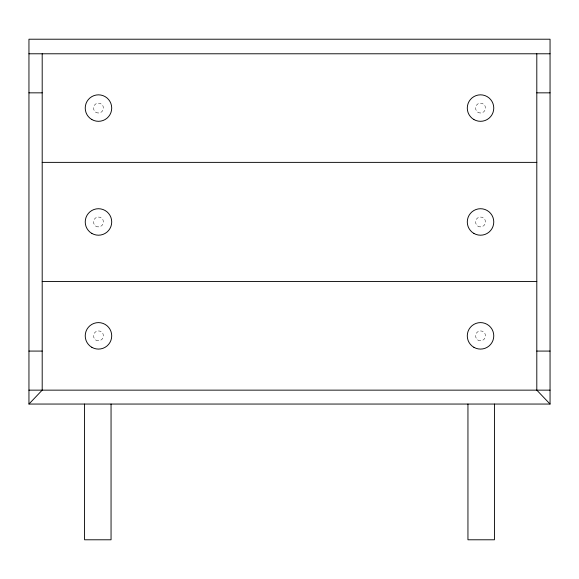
<?xml version="1.0" encoding="UTF-8"?>
<svg xmlns="http://www.w3.org/2000/svg" width="579" height="579" viewBox="0 0 579 579"><rect width="100%" height="100%" fill="white"/><g stroke="black" fill="none" stroke-linecap="round" stroke-linejoin="round"><path stroke-width="0.43" stroke-dasharray="2.9 2.17" d="M95.991 340.148A4.965 4.965 0 0 0 103.438 335.849A4.965 4.965 0 0 0 95.991 331.55A4.965 4.965 0 0 0 95.991 340.148M95.991 226.266A4.965 4.965 0 0 0 103.438 221.96A4.965 4.965 0 0 0 95.991 217.661A4.965 4.965 0 0 0 95.991 226.266M478.044 340.148A4.965 4.965 0 0 0 485.491 335.849A4.965 4.965 0 0 0 478.044 331.55A4.965 4.965 0 0 0 478.044 340.148M95.991 112.377A4.965 4.965 0 0 0 103.438 108.078A4.965 4.965 0 0 0 95.991 103.771A4.965 4.965 0 0 0 95.991 112.377M478.044 226.266A4.965 4.965 0 0 0 485.491 221.96A4.965 4.965 0 0 0 478.044 217.661A4.965 4.965 0 0 0 478.044 226.266M478.044 112.377A4.965 4.965 0 0 0 485.491 108.078A4.965 4.965 0 0 0 478.044 103.771A4.965 4.965 0 0 0 478.044 112.377"/><path stroke-width="0.87" d="M28.95 404.048L28.95 39.213L550.05 39.213L550.05 404.048L28.95 404.048L42.195 390.145L42.195 53.782M28.95 53.782L550.05 53.782M28.95 92.843L42.195 92.843M536.805 92.843L550.05 92.843M42.195 162.373L536.805 162.373M42.195 281.553L536.805 281.553M28.95 351.077L42.195 351.077M536.805 351.077L550.05 351.077M28.95 390.145L550.05 390.145M550.05 404.048L536.805 390.145L536.805 53.782M494.43 404.048L494.43 539.787L467.948 539.787L467.948 404.048M111.052 404.048L111.052 539.787L84.57 539.787L84.57 404.048M91.851 233.431A13.245 13.245 0 0 0 111.718 221.96A13.245 13.245 0 0 0 91.851 210.495A13.245 13.245 0 0 0 91.851 233.431M473.904 347.32A13.245 13.245 0 0 0 493.771 335.849A13.245 13.245 0 0 0 473.904 324.378A13.245 13.245 0 0 0 473.904 347.32M91.851 119.542A13.245 13.245 0 0 0 111.718 108.078A13.245 13.245 0 0 0 91.851 96.606A13.245 13.245 0 0 0 91.851 119.542M91.851 347.32A13.245 13.245 0 0 0 111.718 335.849A13.245 13.245 0 0 0 91.851 324.378A13.245 13.245 0 0 0 91.851 347.32M473.904 233.431A13.245 13.245 0 0 0 493.771 221.96A13.245 13.245 0 0 0 473.904 210.495A13.245 13.245 0 0 0 473.904 233.431M473.904 119.542A13.245 13.245 0 0 0 493.771 108.078A13.245 13.245 0 0 0 473.904 96.606A13.245 13.245 0 0 0 473.904 119.542"/></g></svg>
